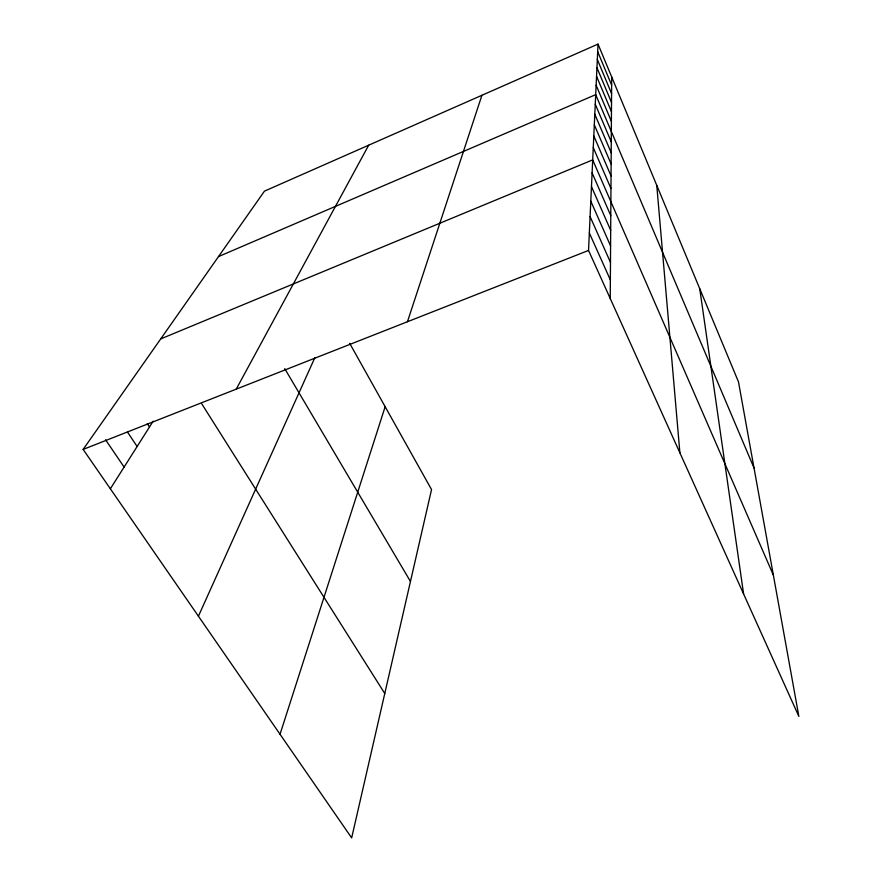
<?xml version="1.0" encoding="UTF-8"?>
<svg xmlns="http://www.w3.org/2000/svg" width="882" height="882" viewBox="0 0 882 882"><rect width="100%" height="100%" fill="white"/><g stroke="black" fill="none" stroke-linecap="round" stroke-linejoin="round"><path stroke-width="1.32" d="M610.245 298.557L611.689 76.954M598.029 44.1L738.488 381.884L798.86 716.393L588.537 250.444L598.029 44.1L264.457 191.14L83.14 449.412L351.664 837.9L431.541 489.554L349.68 343.352M280.035 734.276L385.147 406.712M407.451 321.732L481.914 95.289M198.428 616.198L314.819 357.739M236.222 389.149L368.665 145.21M110.36 488.782L153.148 421.21M218.527 256.574L595.703 94.65L754.033 468.011M160.722 338.909L592.693 159.896L773.349 575.053M83.14 449.412L588.537 250.444M105.586 439.798L124.108 467.063M127.449 432.004L137.129 446.501M147.261 423.614L149.477 426.998M201.769 403.868L384.773 693.517M284.732 368.632L410.461 581.47M589.33 232.991L610.366 279.925M590.091 216.597L610.487 262.406M590.797 201.173L610.587 245.902M591.469 186.62L610.697 230.334M592.098 172.883L610.785 215.605M593.266 147.592L610.961 188.461M593.807 135.916L611.05 175.915M594.314 124.825L611.127 163.997M594.799 114.274L611.193 152.641M595.262 104.23L611.27 141.837M596.133 85.234L611.402 121.363M596.938 67.682L611.524 102.422M596.541 76.26L611.458 111.683M597.323 59.469L611.579 93.569M597.676 51.619L611.634 85.08M699.746 288.723L743.603 593.983M656.759 185.341L679.89 452.852"/></g></svg>
